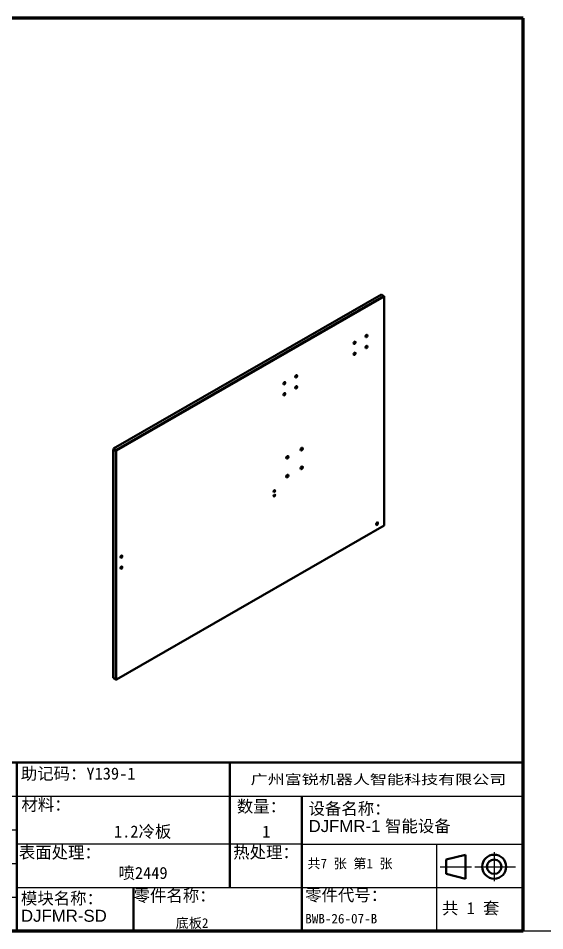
# Model space of a CAD drawing. Header units: millimetres. Extents: x 1521 to 290450, y -90694 to 6693.
# Drawn here: x 9856 to 11420, y -5627 to -2913 of the extents above; entities that cross this region are included whole.
import ezdxf
from ezdxf.enums import TextEntityAlignment as Align

# ---------------------------------------------------------------- set-up
doc = ezdxf.new("R2010")
doc.units = ezdxf.units.MM
for name, color, linetype, lineweight in [('可见 (ISO)', 7, 'Continuous', 50), ('可见窄的 (ISO)', 7, 'Continuous', 35), ('图框 (ISO)', 7, 'Continuous', 70), ('标题 (ISO)', 7, 'Continuous', 50), ('符号 (ISO)', 7, 'Continuous', 25)]:
    doc.layers.add(name, color=color, linetype=linetype, lineweight=lineweight)
doc.styles.add('文本样式126', font='simfang.ttf', dxfattribs={"width": 1.3})
doc.styles.add('文本样式19', font='tahoma.ttf')
doc.styles.add('文本样式91', font='simfang.ttf')
doc.styles.add('注释文本 (ISO)', font='simfang.ttf')

# ---------------------------------------------------------------- blocks, each defined once
blk = doc.blocks.new('图框 A3-A4')
at = {"layer": '图框 (ISO)'}
for p, q in [((287, 200), (10, 200)), ((10, 200), (10, 10)), ((287, 10), (287, 200)), ((10, 10), (287, 10))]:
    blk.add_line(p, q, dxfattribs=at)
blk = doc.blocks.new('标题栏 GB1')
at = {"layer": '标题 (ISO)'}
for p, q in [((194.57, 65.23), (194.57, 72.23)), ((194.57, 72.23), (378.57, 72.23)), ((206.57, 65.23), (206.57, 72.23)), ((222.57, 65.23), (222.57, 72.23)), ((234.57, 65.23), (234.57, 72.23)), ((250.57, 65.23), (250.57, 72.23)), ((262.57, 65.23), (262.57, 72.23)), ((273.31, 65.23), (273.31, 72.23)), ((317.57, 65.23), (317.57, 72.23)), ((378.57, 72.23), (378.57, 65.23)), ((194.57, 37.23), (194.57, 65.23)), ((206.57, 37.23), (206.57, 65.23)), ((222.57, 44.23), (222.57, 65.23)), ((234.57, 37.23), (234.57, 65.23)), ((250.57, 37.23), (250.57, 65.23)), ((262.57, 37.23), (262.57, 65.23)), ((273.31, 65.23), (273.31, 37.23)), ((317.57, 55.23), (317.57, 65.23)), ((378.57, 65.23), (378.57, 37.23)), ((317.57, 55.23), (317.57, 46.23)), ((366.57, 53.06), (362.57, 52.06)), ((362.57, 52.06), (362.57, 49.06)), ((366.57, 48.06), (366.57, 53.06)), ((362.57, 49.06), (366.57, 48.06)), ((297.57, 46.23), (297.57, 37.23)), ((222.57, 44.23), (222.57, 37.23)), ((378.57, 37.23), (194.57, 37.23))]:
    blk.add_line(p, q, dxfattribs=at)
at = {"layer": '标题 (ISO)', "lineweight": 25}
for p, q in [((194.57, 65.23), (273.31, 65.23)), ((273.31, 65.23), (378.57, 65.23)), ((194.57, 58.23), (273.31, 58.23)), ((332.57, 55.23), (273.31, 55.23)), ((332.57, 55.23), (378.57, 55.23)), ((360.57, 55.23), (360.57, 46.23)), ((372.58, 53.56), (372.58, 47.56)), ((194.57, 51.23), (273.31, 51.23)), ((361.32, 50.56), (367.88, 50.56)), ((368.55, 50.56), (370.07, 50.56)), ((370.07, 50.56), (376.97, 50.56)), ((273.31, 46.23), (378.57, 46.23)), ((360.57, 46.23), (360.57, 37.23)), ((194.57, 44.23), (273.31, 44.23))]:
    blk.add_line(p, q, dxfattribs=at)
at = {"layer": '标题 (ISO)', "lineweight": 50}
blk.add_line((332.57, 65.23), (332.57, 37.23), dxfattribs=at)
at = {"layer": '标题 (ISO)'}
for radius in [2.5, 1.5]:
    blk.add_circle((372.57, 50.56), radius, dxfattribs=at)
at = {"layer": '标题 (ISO)', "style": '文本样式126', "width": 1.3}
blk.add_text('广州富锐机器人智能科技有限公司', height=2, dxfattribs=at).set_placement((348.5, 68.73), align=Align.MIDDLE_CENTER)
at = {"layer": '标题 (ISO)', "char_height": 2.5, "style": '注释文本 (ISO)'}
for s, insert, attachment_point in [('\\f仿宋|b0|i0;设计', (195.38, 70.83), 1), ('张成安', (206.66, 71.05), 1), ('\\f仿宋|b0|i0;标准化', (234.57, 71.28), 1), ('助记码：Y139-1', (274.11, 71.21), 1), ('\\f仿宋|b0|i0;绘图', (195.35, 64.28), 1), ('\\f仿宋|b0|i0;材料：', (274.24, 64.72), 1), ('\\f仿宋|b0|i0;数量：', (319.04, 64.37), 1), ('张成安', (206.92, 63.22), 1), ('\\f仿宋|b0|i0;审核', (195.48, 57.07), 1), ('\\f仿宋|b0|i0;热处理：', (318.29, 54.82), 1), ('\\f仿宋|b0|i0;零件名称：', (297.57, 45.8), 1), ('\\f仿宋|b0|i0;零件代号：', (333.25, 45.9), 1), ('\\f仿宋|b0|i0;批准', (242.57, 40.73), 5)]:
    blk.add_mtext(s, dxfattribs=dict(at, insert=insert, attachment_point=attachment_point))
at = {"layer": '标题 (ISO)', "char_height": 2.5, "attachment_point": 1, "line_spacing_factor": 0.872369, "style": '注释文本 (ISO)'}
for s, insert in [('设备名称：\\P\\fArial|b0|i0;\\H2.5000;DJFMR-1 智能设备', (333.96, 63.91)), ('模块名称：\\P\\fArial|b0|i0;\\H2.5000;DJFMR-SD', (274.14, 45.23))]:
    blk.add_mtext(s, dxfattribs=dict(at, insert=insert))
at = {"layer": '标题 (ISO)', "char_height": 2.5, "attachment_point": 1, "style": '注释文本 (ISO)'}
for s, insert, width in [('\\f仿宋|b0|i0;表面处理：', (273.7, 54.78), 18.7135), ('\\f仿宋|b0|i0;工艺', (195.45, 42.85), 7.4854), ('  共 1 套', (358.32, 43.18), 17.7919)]:
    blk.add_mtext(s, dxfattribs=dict(at, insert=insert, width=width))
at = {"layer": '标题 (ISO)', "insert": (333.72, 52.22), "char_height": 2, "width": 27.2374, "attachment_point": 1, "line_spacing_factor": 0.856364, "style": '注释文本 (ISO)'}
blk.add_mtext('\\f仿宋|b0|i0;\\H2.0000;共7 张 第1 张', dxfattribs=at)
at = {"layer": '标题 (ISO)'}
for tag, p, height, style in [('材料_001', (273.82, 56.78), 2.5, '注释文本 (ISO)'), ('零件代号_001', (297.34, 38.19), 2, '文本样式91'), ('描述_001', (333.22, 38.74), 2, '文本样式91')]:
    blk.add_attdef(tag, p, '', height=height, dxfattribs=dict(at, style=style))
at = {"layer": '标题 (ISO)', "style": '文本样式91'}
blk.add_attdef('热处理', text='', height=2, dxfattribs=at).set_placement((318.2, 50.63), align=Align.TOP_LEFT)
at = {"layer": '标题 (ISO)', "style": '文本样式19'}
for tag, p in [('工程核准人', (256.57, 40.73)), ('工程批准日期', (267.94, 40.73))]:
    blk.add_attdef(tag, text='', height=1, dxfattribs=at).set_placement(p, align=Align.MIDDLE_CENTER)

msp = doc.modelspace()

# ---------------------------------------------------------------- linework, layer by layer
msp.add_line((2367.9154, -5627.0721), (25519.491, -5627.0721))
at = {"layer": '可见 (ISO)'}
for p, q in [((10138.9624, -4192.859), (10934.4232, -3734.7836)), ((10934.4232, -3734.7836), (10941.2114, -3738.6927)), ((10942.9085, -4420.3597), (10942.9085, -3741.6321)), ((10138.3624, -4194.8793), (10137.5138, -4195.3679)), ((10137.5138, -4195.3679), (10144.3021, -4199.277)), ((10137.5138, -4874.6703), (10137.5138, -4195.3679)), ((10145.1506, -4198.7884), (10138.3624, -4194.8793)), ((10145.7506, -4196.7681), (10138.9624, -4192.859)), ((10138.9624, -4193.8401), (10138.9624, -4192.859)), ((10145.7506, -4197.7492), (10138.9624, -4193.8401)), ((10145.1506, -4198.7884), (10144.3021, -4199.277)), ((10145.1506, -4199.0757), (10144.3021, -4199.5644)), ((10144.3021, -4199.277), (10144.3021, -4199.5644)), ((10145.1506, -4199.0757), (10145.1506, -4198.7884)), ((10145.9991, -4196.625), (10145.7506, -4196.7681)), ((10145.7506, -4197.7492), (10145.7506, -4196.7681)), ((10145.9991, -4197.606), (10145.7506, -4197.7492)), ((10145.9991, -4197.606), (10145.9991, -4196.625)), ((10146.8476, -4199.0757), (10147.6962, -4199.5644)), ((10147.1968, -4879.3945), (10942.4091, -4421.4622)), ((10919.3972, -4418.6926), (10919.3972, -4416.2399)), ((10923.1448, -4415.5572), (10923.1448, -4413.1045)), ((10923.9933, -4413.5932), (10923.9933, -4416.0458)), ((10144.3021, -4878.5793), (10137.5138, -4874.6703)), ((10138.9624, -4875.5044), (10138.9624, -4875.5109)), ((10138.9624, -4875.5109), (10145.7506, -4879.42)), ((10144.3021, -4878.292), (10144.3021, -4878.5793)), ((10144.57, -4878.425), (10144.3021, -4878.5793)), ((10145.7506, -4878.6894), (10145.7506, -4879.42)), ((10145.7506, -4879.42), (10145.9991, -4879.2768)), ((10145.9991, -4878.6968), (10145.9991, -4879.2768))]:
    msp.add_line(p, q, dxfattribs=at)
for centre, major_axis, ratio, start_param, end_param in [((10941.2114, -3740.6548), (1.1977, -2.0798), 0.578093116, 0.787331872, 2.358128199), ((10889.3805, -3857.4037), (-1.9961, -3.4663), 0.578093116, 0.213337611, 2.928255042), ((10854.0251, -3877.7635), (-1.9961, -3.4663), 0.578093116, 0.213337611, 2.928255042), ((10854.0251, -3910.4654), (-1.9961, -3.4663), 0.578093116, 0.213337611, 2.928255042), ((10889.3805, -3890.1056), (-1.9961, -3.4663), 0.578093116, 0.213337611, 2.928255042), ((10680.784, -3977.5265), (-1.9961, -3.4663), 0.578093116, 0.213337611, 2.928255042), ((10645.4286, -3997.8862), (-1.9961, -3.4663), 0.578093116, 0.213337611, 2.928255042), ((10680.784, -4010.2283), (-1.9961, -3.4663), 0.578093116, 0.213337611, 2.928255042), ((10645.4286, -4030.5881), (-1.9961, -3.4663), 0.578093116, 0.213337611, 2.928255042), ((10145.9991, -4198.5871), (2.4, 0), 0.575861701, 3.926990817, 5.497787144), ((10145.9991, -4198.5871), (-1.2, 0), 0.575861701, 0.785398163, 2.35619449), ((10145.9991, -4198.5871), (-1.1977, 2.0798), 0.578093116, 3.928924525, 5.499720852), ((10145.9991, -4198.5871), (-0.5988, 1.0399), 0.578093116, 3.928924525, 5.499720852), ((10696.6939, -4194.0076), (-2.2456, -3.8996), 0.578093116, 0.189327282, 2.952265372), ((10654.2675, -4218.4393), (-2.2456, -3.8996), 0.578093116, 0.189327282, 2.952265372), ((10696.6939, -4249.6008), (-2.2456, -3.8996), 0.578093116, 0.189327282, 2.952265372), ((10654.2675, -4274.0325), (-2.2456, -3.8996), 0.578093116, 0.189327282, 2.952265372), ((10615.7301, -4319.116), (-1.6219, -2.8164), 0.578093116, 0.263625165, 2.877967488), ((10615.7301, -4332.1967), (-1.6219, -2.8164), 0.578093116, 0.263625165, 2.877967488), ((10921.6952, -4414.9165), (1.6219, 2.8164), 0.578093116, 5.495853435, 8.637446089), ((10921.6952, -4417.3692), (-1.6219, -2.8164), 0.578093116, 5.495853435, 8.637446089), ((10920.8467, -4416.8806), (-1.6219, -2.8164), 0.578093116, 0.263625165, 2.354260782), ((10920.8467, -4414.4279), (1.6219, 2.8164), 0.578093116, 5.495853435, 6.019560142), ((10941.2114, -4419.3824), (1.1977, -2.0798), 0.578093116, 0, 0.787331872), ((10161.0605, -4513.904), (-1.9961, -3.4663), 0.578093116, 0.213337611, 2.928255042), ((10161.0605, -4546.6059), (-1.9961, -3.4663), 0.578093116, 0.213337611, 2.928255042), ((10145.9991, -4877.3147), (-2.4, 0), 0.575861701, 0.785398163, 2.35619449), ((10145.9991, -4877.3147), (1.1977, -2.0798), 0.578093116, 5.499720852, 7.070517179)]:
    msp.add_ellipse(centre, major_axis=major_axis, ratio=ratio, start_param=start_param, end_param=end_param, dxfattribs=at)
for centre, major_axis in [((10890.229, -3857.8924), (-1.9961, -3.4663)), ((10854.8737, -3878.2521), (-1.9961, -3.4663)), ((10854.8737, -3910.954), (-1.9961, -3.4663)), ((10890.229, -3890.5942), (-1.9961, -3.4663)), ((10681.6325, -3978.0151), (-1.9961, -3.4663)), ((10646.2772, -3998.3749), (-1.9961, -3.4663)), ((10681.6325, -4010.717), (-1.9961, -3.4663)), ((10646.2772, -4031.0768), (-1.9961, -3.4663)), ((10697.5424, -4194.4962), (-2.2456, -3.8996)), ((10655.116, -4218.9279), (-2.2456, -3.8996)), ((10697.5424, -4250.0894), (-2.2456, -3.8996)), ((10655.116, -4274.5211), (-2.2456, -3.8996)), ((10616.5787, -4319.6046), (-1.6219, -2.8164)), ((10616.5787, -4332.6854), (-1.6219, -2.8164)), ((10161.909, -4514.3926), (-1.9961, -3.4663)), ((10161.909, -4547.0945), (-1.9961, -3.4663))]:
    msp.add_ellipse(centre, major_axis=major_axis, ratio=0.578093116, dxfattribs=at)
at = {"layer": '可见窄的 (ISO)'}
for p, q in [((10145.9991, -4196.625), (10941.2114, -3738.6927)), ((10942.9085, -3741.6321), (10147.6962, -4199.5644)), ((10144.3021, -4878.292), (10144.3021, -4199.5644)), ((10147.6962, -4199.5644), (10147.6962, -4878.292)), ((10147.6962, -4878.292), (10942.9085, -4420.3597)), ((10923.9933, -4413.5932), (10923.1448, -4413.1045)), ((10923.9933, -4416.0458), (10923.1448, -4415.5572))]:
    msp.add_line(p, q, dxfattribs=at)

# ---------------------------------------------------------------- block references
at = {"xscale": 14.28571428571428, "yscale": 14.28571428571428, "zscale": 14.28571428571428}
msp.add_blockref('图框 A3-A4', (7255.5055, -5769.9292), dxfattribs=at)
ref = msp.add_blockref('标题栏 GB1', (5947.3464, -6158.8607), dxfattribs=dict(xscale=14.28571428571428, yscale=14.28571428571428, zscale=14.28571428571428))
ref.add_attrib('零件代号_001', '底板2', (10323.3258, -5618.4096), dxfattribs={"layer": '标题 (ISO)', "height": 28.57143, "style": '文本样式91'})
ref.add_attrib('描述_001', 'BWB-26-07-B', (10708.3259, -5605.4328), dxfattribs={"layer": '标题 (ISO)', "height": 28.571429, "style": '文本样式91'})
ref.add_attrib('材料_001', '1.2冷板', (10139.9362, -5349.8174), dxfattribs={"layer": '标题 (ISO)', "height": 35.71429, "style": '注释文本 (ISO)'})

# ---------------------------------------------------------------- texts
at = {"layer": '符号 (ISO)', "insert": (10580.3251, -5314.2035), "char_height": 35.71429, "attachment_point": 1, "style": '注释文本 (ISO)'}
msp.add_mtext('{1}', dxfattribs=at)
at = {"layer": '符号 (ISO)', "insert": (10153.4696, -5437.152), "char_height": 35.71429, "width": 228.571429, "attachment_point": 1, "style": '注释文本 (ISO)'}
msp.add_mtext('{喷2449}', dxfattribs=at)

doc.saveas('drawing.dxf')
